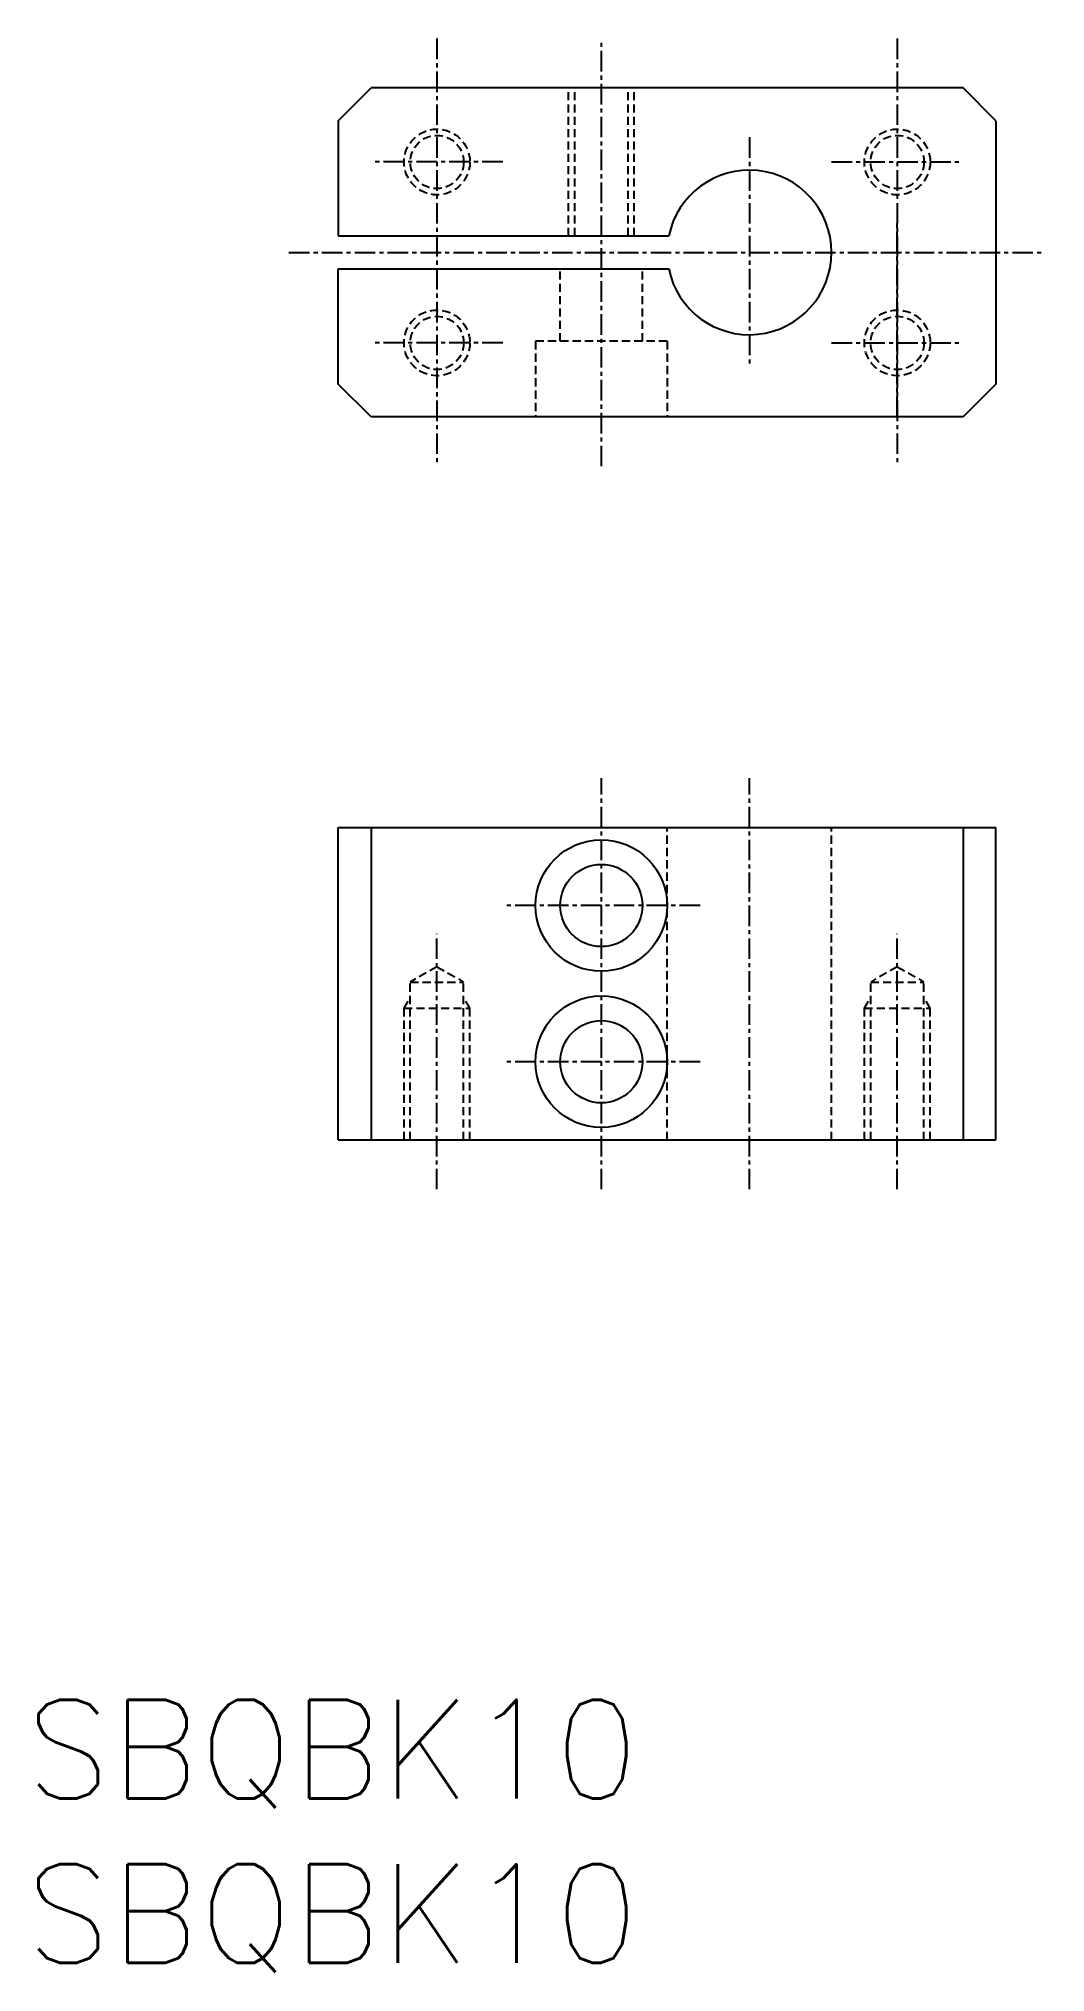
# Model space of a CAD drawing. Extents: x 115 to 177, y -1678 to -1560.
import ezdxf

# ---------------------------------------------------------------- set-up
doc = ezdxf.new("R2010")
doc.units = 0
doc.linetypes.add('CENTER', pattern=[2, 1.25, -0.25, 0.25, -0.25])
doc.linetypes.add('DASHED', pattern=[0.75, 0.5, -0.25])
doc.layers.get('0').update_dxf_attribs({"linetype": 'CONTINUOUS'})
doc.layers.add('CENTER', color=1, linetype='CENTER')
doc.styles.get("Standard").update_dxf_attribs({"font": 'txt', "bigfont": 'BIGFONT'})

msp = doc.modelspace()

# ---------------------------------------------------------------- linework, layer by layer
at = {"color": 7, "linetype": 'CONTINUOUS'}
for p, q in [((133.67, -1565.03), (135.67, -1563.03)), ((171.67, -1563.03), (135.67, -1563.03)), ((173.67, -1565.03), (171.67, -1563.03)), ((133.67, -1565.03), (133.67, -1572.03)), ((173.67, -1565.03), (173.67, -1581.03)), ((133.67, -1572.03), (153.77, -1572.03)), ((133.67, -1574.03), (153.77, -1574.03)), ((133.67, -1581.03), (133.67, -1574.03)), ((135.67, -1583.03), (133.67, -1581.03)), ((173.67, -1581.03), (171.67, -1583.03)), ((171.67, -1583.03), (135.67, -1583.03)), ((133.67, -1607.99), (173.67, -1607.99)), ((133.67, -1626.99), (133.67, -1607.99)), ((135.67, -1607.99), (135.67, -1626.99)), ((171.67, -1607.99), (171.67, -1626.99)), ((173.67, -1626.99), (173.67, -1607.99)), ((133.67, -1626.99), (173.67, -1626.99))]:
    msp.add_line(p, q, dxfattribs=at)
at = {"color": 3, "linetype": 'DASHED'}
for p, q in [((147.67, -1572.03), (147.67, -1563.03)), ((148.05, -1572.03), (148.05, -1563.03)), ((151.29, -1572.03), (151.29, -1563.03)), ((151.67, -1572.03), (151.67, -1563.03)), ((147.17, -1578.43), (147.17, -1574.03)), ((152.17, -1578.43), (152.17, -1574.03)), ((153.67, -1578.43), (145.67, -1578.43)), ((145.67, -1578.43), (145.67, -1583.03)), ((153.67, -1578.43), (153.67, -1583.03)), ((153.67, -1626.99), (153.67, -1607.99)), ((163.67, -1626.99), (163.67, -1607.99)), ((139.67, -1616.46), (138.05, -1617.39)), ((139.67, -1616.46), (141.29, -1617.39)), ((167.67, -1616.46), (166.05, -1617.39)), ((167.67, -1616.46), (169.29, -1617.39)), ((138.05, -1626.99), (138.05, -1617.39)), ((138.05, -1617.39), (141.29, -1617.39)), ((141.29, -1626.99), (141.29, -1617.39)), ((166.05, -1617.39), (169.29, -1617.39)), ((166.05, -1626.99), (166.05, -1617.39)), ((169.29, -1626.99), (169.29, -1617.39)), ((137.67, -1618.99), (138.05, -1618.34)), ((141.67, -1618.99), (141.29, -1618.34)), ((165.67, -1618.99), (166.05, -1618.34)), ((169.67, -1618.99), (169.29, -1618.34)), ((137.67, -1626.99), (137.67, -1618.99)), ((137.67, -1618.99), (141.67, -1618.99)), ((141.67, -1626.99), (141.67, -1618.99)), ((165.67, -1618.99), (169.67, -1618.99)), ((165.67, -1626.99), (165.67, -1618.99)), ((169.67, -1626.99), (169.67, -1618.99))]:
    msp.add_line(p, q, dxfattribs=at)
for centre, radius in [((139.67, -1567.53), 2), ((139.67, -1567.53), 1.62), ((167.67, -1567.53), 2), ((167.67, -1567.53), 1.62), ((139.67, -1578.53), 2), ((167.67, -1578.53), 2), ((139.67, -1578.53), 1.62), ((167.67, -1578.53), 1.62)]:
    msp.add_circle(centre, radius, dxfattribs=at)
at = {"color": 7, "linetype": 'CONTINUOUS'}
for centre, radius in [((149.67, -1612.74), 4), ((149.67, -1612.74), 2.5), ((149.67, -1622.24), 4), ((149.67, -1622.24), 2.5)]:
    msp.add_circle(centre, radius, dxfattribs=at)
msp.add_arc((158.67, -1573.03), 5, 191.537, 168.463, dxfattribs=at)
at = {"layer": 'CENTER', "color": 1, "linetype": 'CENTER'}
for p, q in [((139.67, -1560.03), (139.67, -1586.03)), ((149.67, -1586.03), (149.67, -1560.03)), ((167.67, -1560.03), (167.67, -1586.03)), ((158.67, -1566.03), (158.67, -1580.03)), ((143.67, -1567.53), (135.67, -1567.53)), ((163.67, -1567.53), (171.67, -1567.53)), ((167.67, -1583.03), (167.67, -1571.28)), ((130.67, -1573.03), (176.67, -1573.03)), ((143.67, -1578.53), (135.67, -1578.53)), ((163.67, -1578.53), (171.67, -1578.53)), ((149.67, -1629.99), (149.67, -1604.99)), ((158.67, -1629.99), (158.67, -1604.99)), ((155.67, -1612.74), (143.67, -1612.74)), ((139.67, -1629.99), (139.67, -1614.46)), ((167.67, -1629.99), (167.67, -1614.46)), ((155.67, -1622.24), (143.67, -1622.24))]:
    msp.add_line(p, q, dxfattribs=at)

# ---------------------------------------------------------------- texts
at = {"color": 7, "linetype": 'CONTINUOUS'}
for p in [(114.67, -1667.03), (114.67, -1677.03)]:
    msp.add_text('SBQBK10', height=6, dxfattribs=at).set_placement(p)

doc.saveas('drawing.dxf')
